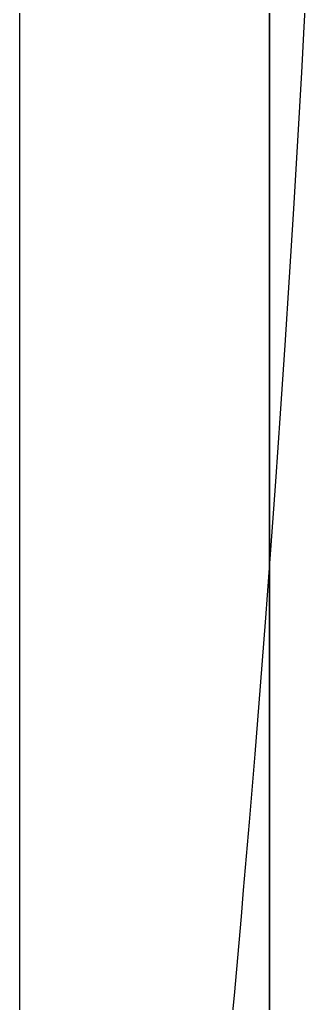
# Model space of a CAD drawing. Extents: x 11992 to 29481, y -6727 to 6811.
# Drawn here: x 14776.1 to 14791.6, y 1454.4 to 1507.7 of the extents above; entities that cross this region are included whole.
import ezdxf

# ---------------------------------------------------------------- set-up
doc = ezdxf.new("R2010")
doc.units = 0
doc.header["$MEASUREMENT"] = 0
doc.layers.get('0').update_dxf_attribs({"color": 8, "linetype": 'CONTINUOUS'})

msp = doc.modelspace()

# ---------------------------------------------------------------- linework, layer by layer
for p, q in [((14789.625, 1516.306, -2123.422), (14789.625, 1500.265, -2123.422)), ((14789.625, 1499.789, -1938.425), (14789.625, 1515.89, -1938.425)), ((14791.623, 1509.784, -1930.428), (14791.49, 1507.315, -1930.428)), ((14776.069, 1508.102, -1930.428), (14776.069, 1488.019, -1930.428)), ((14791.49, 1507.315, -1930.428), (14791.353, 1504.847, -1930.428)), ((14791.353, 1504.847, -1930.428), (14791.141, 1501.151, -1930.428)), ((14791.141, 1501.151, -1930.428), (14790.919, 1497.455, -1930.428)), ((14789.625, 1500.265, -2123.422), (14789.625, 1484.223, -2123.422)), ((14789.625, 1483.688, -1938.425), (14789.625, 1499.789, -1938.425)), ((14790.919, 1497.455, -1930.428), (14790.69, 1493.76, -1930.428)), ((14790.69, 1493.76, -1930.428), (14790.45, 1490.065, -1930.428)), ((14790.45, 1490.065, -1930.428), (14790.202, 1486.371, -1930.428)), ((14776.069, 1488.019, -1930.428), (14776.069, 1467.937, -1930.428)), ((14790.202, 1486.371, -1930.428), (14789.944, 1482.677, -1930.428)), ((14789.625, 1486.001, -2123.422), (14789.625, 1485.415, -2123.751)), ((14789.625, 1485.415, -2123.751), (14789.625, 1484.828, -2124.08)), ((14789.625, 1484.828, -2124.08), (14789.625, 1484.242, -2124.409)), ((14789.625, 1484.242, -2124.409), (14789.625, 1483.655, -2124.738)), ((14789.625, 1484.223, -2123.422), (14789.625, 1468.182, -2123.422)), ((14789.625, 1467.587, -1938.425), (14789.625, 1483.688, -1938.425)), ((14789.625, 1483.655, -2124.738), (14789.625, 1483.069, -2125.067)), ((14789.625, 1483.069, -2125.067), (14789.625, 1482.482, -2125.396)), ((14789.625, 1482.482, -2125.396), (14789.625, 1481.896, -2125.725)), ((14789.944, 1482.677, -1930.428), (14789.678, 1478.985, -1930.428)), ((14789.625, 1481.896, -2125.725), (14789.625, 1481.309, -2126.054)), ((14789.625, 1481.309, -2126.054), (14789.625, 1480.723, -2126.383)), ((14789.625, 1480.723, -2126.383), (14789.625, 1480.136, -2126.712)), ((14789.625, 1480.136, -2126.712), (14789.625, 1479.55, -2127.04)), ((14789.625, 1479.889, -2123.422), (14789.625, 1479.334, -2125.796)), ((14789.625, 1479.865, -2123.422), (14789.625, 1478.918, -2127.472)), ((14789.625, 1479.55, -2127.04), (14789.625, 1478.963, -2127.369)), ((14789.625, 1479.334, -2125.796), (14789.625, 1478.776, -2128.169)), ((14789.678, 1478.985, -1930.428), (14789.402, 1475.292, -1930.428)), ((14789.625, 1478.918, -2127.472), (14789.625, 1477.964, -2131.52)), ((14789.625, 1478.776, -2128.169), (14789.625, 1478.216, -2130.542)), ((14789.625, 1478.216, -2130.542), (14789.625, 1477.653, -2132.914)), ((14789.625, 1477.964, -2131.52), (14789.625, 1477.001, -2135.566)), ((14789.625, 1477.653, -2132.914), (14789.625, 1477.087, -2135.285)), ((14789.625, 1477.087, -2135.285), (14789.625, 1476.518, -2137.655)), ((14789.625, 1477.001, -2135.566), (14789.625, 1476.031, -2139.609)), ((14789.625, 1476.518, -2137.655), (14789.625, 1475.946, -2140.025)), ((14789.625, 1476.031, -2139.609), (14789.625, 1475.052, -2143.651)), ((14789.625, 1475.946, -2140.025), (14789.625, 1475.372, -2142.394)), ((14789.402, 1475.292, -1930.428), (14789.116, 1471.601, -1930.428)), ((14789.625, 1475.372, -2142.394), (14789.625, 1474.795, -2144.762)), ((14789.625, 1475.052, -2143.651), (14789.625, 1474.066, -2147.691)), ((14789.625, 1474.795, -2144.762), (14789.625, 1474.215, -2147.13)), ((14789.625, 1474.215, -2147.13), (14789.625, 1473.632, -2149.497)), ((14789.625, 1474.066, -2147.691), (14789.625, 1473.072, -2151.729)), ((14789.625, 1473.632, -2149.497), (14789.625, 1473.047, -2151.863)), ((14789.625, 1473.072, -2151.729), (14789.625, 1472.07, -2155.766)), ((14789.625, 1472.07, -2155.766), (14789.625, 1471.06, -2159.8)), ((14789.116, 1471.601, -1930.428), (14788.821, 1467.91, -1930.428)), ((14789.625, 1471.06, -2159.8), (14789.625, 1470.042, -2163.832)), ((14789.625, 1470.042, -2163.832), (14789.625, 1469.017, -2167.862)), ((14789.625, 1469.017, -2167.862), (14789.625, 1467.983, -2171.891)), ((14776.069, 1467.937, -1930.428), (14776.069, 1447.854, -1930.428)), ((14789.625, 1468.182, -2123.422), (14789.625, 1452.14, -2123.422)), ((14789.625, 1467.983, -2171.891), (14789.625, 1467.797, -2172.615)), ((14788.821, 1467.91, -1930.428), (14788.517, 1464.22, -1930.428)), ((14789.625, 1467.797, -2172.615), (14789.625, 1467.611, -2173.339)), ((14789.625, 1467.611, -2173.339), (14789.625, 1467.425, -2174.063)), ((14789.625, 1451.486, -1938.425), (14789.625, 1467.587, -1938.425)), ((14789.625, 1467.425, -2174.063), (14789.625, 1467.238, -2174.787)), ((14789.625, 1467.238, -2174.787), (14789.625, 1467.051, -2175.511)), ((14789.625, 1467.051, -2175.511), (14789.625, 1466.865, -2176.235)), ((14789.625, 1466.865, -2176.235), (14789.625, 1466.678, -2176.959)), ((14789.625, 1466.678, -2176.959), (14789.625, 1466.491, -2177.683)), ((14789.625, 1466.491, -2177.683), (14789.625, 1466.304, -2178.407)), ((14789.625, 1466.304, -2178.407), (14789.625, 1466.117, -2179.131)), ((14789.625, 1466.117, -2179.131), (14789.625, 1465.929, -2179.854)), ((14789.625, 1465.929, -2179.854), (14789.625, 1465.742, -2180.578)), ((14789.625, 1465.742, -2180.578), (14789.625, 1465.536, -2181.375)), ((14789.625, 1465.536, -2181.375), (14789.625, 1465.329, -2182.171)), ((14789.625, 1465.329, -2182.171), (14789.625, 1465.122, -2182.968)), ((14789.625, 1465.122, -2182.968), (14789.625, 1464.915, -2183.765)), ((14789.625, 1464.915, -2183.765), (14789.625, 1464.708, -2184.561)), ((14788.517, 1464.22, -1930.428), (14788.202, 1460.531, -1930.428)), ((14789.625, 1464.708, -2184.561), (14789.625, 1464.5, -2185.357)), ((14789.625, 1464.5, -2185.357), (14789.625, 1464.293, -2186.154)), ((14789.625, 1464.293, -2186.154), (14789.625, 1464.086, -2186.95)), ((14789.625, 1464.086, -2186.95), (14789.625, 1463.878, -2187.747)), ((14789.625, 1463.878, -2187.747), (14789.625, 1463.67, -2188.543)), ((14789.625, 1463.67, -2188.543), (14789.625, 1463.462, -2189.339)), ((14789.625, 1463.462, -2189.339), (14789.625, 1463.254, -2190.136)), ((14789.625, 1463.254, -2190.136), (14789.625, 1462.728, -2192.148)), ((14789.625, 1462.728, -2192.148), (14789.625, 1462.202, -2194.161)), ((14789.625, 1462.202, -2194.161), (14789.625, 1461.675, -2196.173)), ((14789.625, 1461.675, -2196.173), (14789.625, 1461.148, -2198.185)), ((14789.625, 1461.148, -2198.185), (14789.625, 1460.621, -2200.198)), ((14788.202, 1460.531, -1930.428), (14788.078, 1459.105, -1930.428)), ((14789.625, 1460.621, -2200.198), (14789.625, 1460.093, -2202.21)), ((14789.625, 1460.093, -2202.21), (14789.625, 1459.565, -2204.222)), ((14789.625, 1459.565, -2204.222), (14789.625, 1459.036, -2206.234)), ((14788.078, 1459.105, -1930.428), (14787.953, 1457.679, -1930.428)), ((14789.625, 1459.036, -2206.234), (14789.625, 1458.507, -2208.246)), ((14789.625, 1458.507, -2208.246), (14789.625, 1457.978, -2210.257)), ((14789.625, 1457.978, -2210.257), (14789.625, 1457.448, -2212.269)), ((14787.953, 1457.679, -1930.428), (14787.826, 1456.253, -1930.428)), ((14789.625, 1457.448, -2212.269), (14789.625, 1456.918, -2214.281)), ((14789.625, 1456.918, -2214.281), (14789.625, 1456.434, -2216.118)), ((14787.826, 1456.253, -1930.428), (14787.698, 1454.827, -1930.428)), ((14789.625, 1456.434, -2216.118), (14789.625, 1455.95, -2217.956)), ((14789.625, 1455.95, -2217.956), (14789.625, 1455.465, -2219.794)), ((14789.625, 1455.465, -2219.794), (14789.625, 1454.98, -2221.631)), ((14787.698, 1454.827, -1930.428), (14787.568, 1453.402, -1930.428)), ((14789.625, 1454.98, -2221.631), (14789.625, 1454.495, -2223.469)), ((14789.625, 1454.495, -2223.469), (14789.625, 1454.01, -2225.307))]:
    msp.add_line(p, q)

doc.saveas('drawing.dxf')
